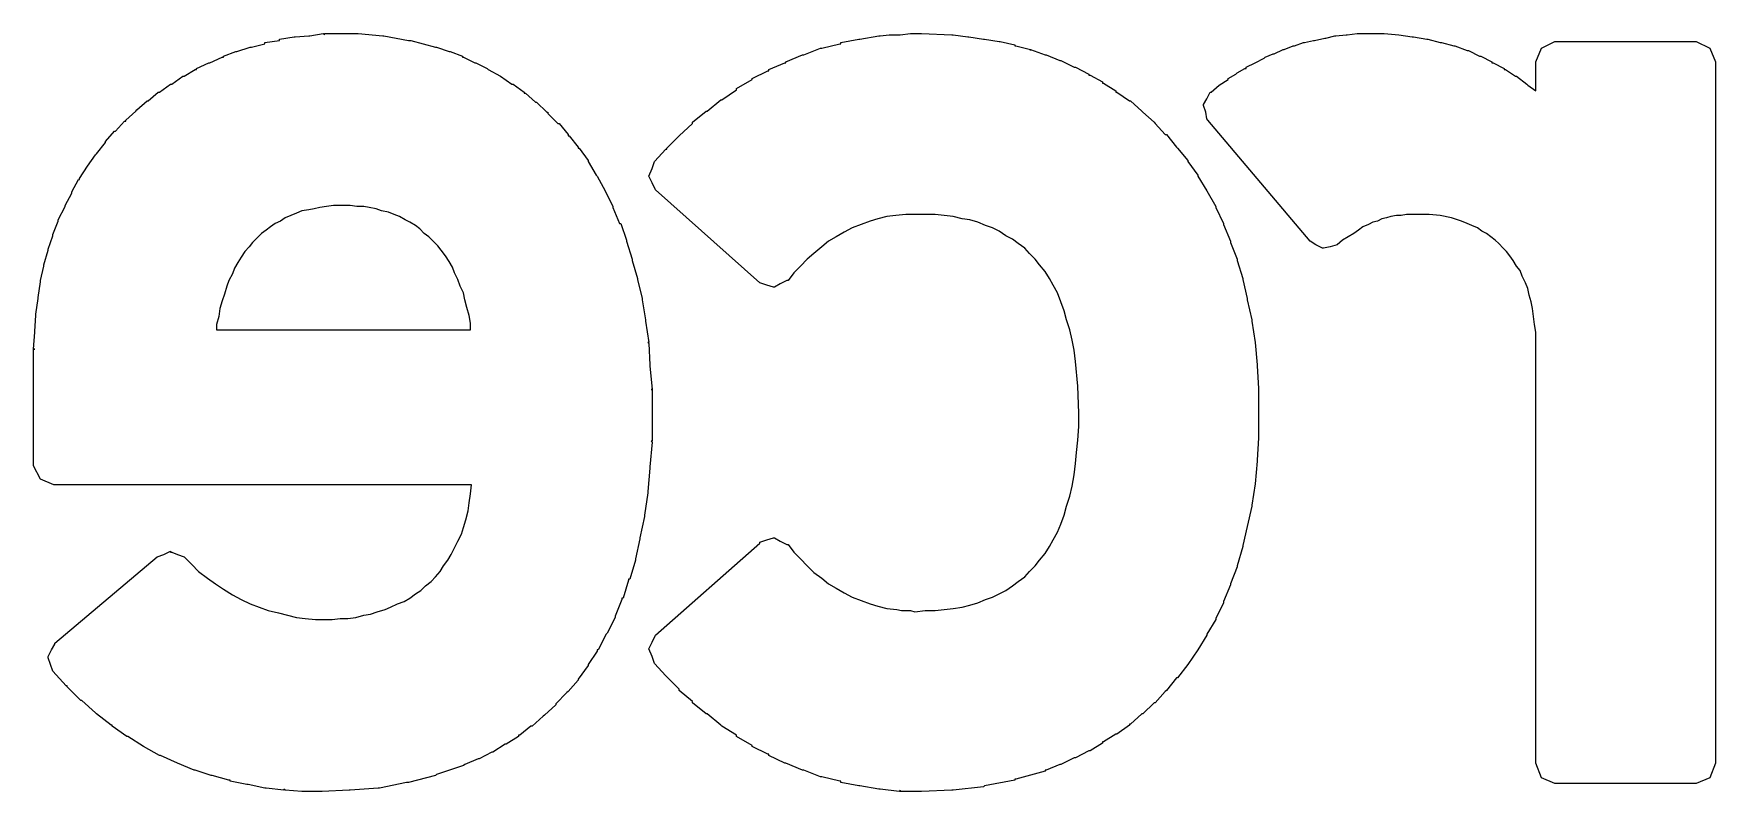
# Model space of a CAD drawing. Extents: x 135.7 to 179.4, y -147.5 to -55.1.
# Drawn here: x 170.798 to 172.296, y -146.516 to -145.841 of the extents above; entities that cross this region are included whole.
import ezdxf

# ---------------------------------------------------------------- set-up
doc = ezdxf.new("R2010")
doc.units = 0
doc.layers.add('BLACK', color=7, linetype='CONTINUOUS')

msp = doc.modelspace()

# ---------------------------------------------------------------- linework, layer by layer
at = {"layer": 'BLACK', "linetype": 'CONTINUOUS'}
for p, q in [((171.017, -145.846), (171.03, -145.844)), ((171.03, -145.844), (171.03, -145.844)), ((171.03, -145.844), (171.031, -145.844)), ((171.031, -145.844), (171.043, -145.843)), ((171.043, -145.843), (171.043, -145.843)), ((171.043, -145.843), (171.044, -145.843)), ((171.044, -145.843), (171.056, -145.841)), ((171.056, -145.841), (171.057, -145.842)), ((171.057, -145.842), (171.057, -145.841)), ((171.057, -145.841), (171.07, -145.841)), ((171.07, -145.841), (171.07, -145.841)), ((171.07, -145.841), (171.071, -145.841)), ((171.071, -145.841), (171.072, -145.841)), ((171.072, -145.841), (171.073, -145.841)), ((171.073, -145.841), (171.074, -145.841)), ((171.074, -145.841), (171.079, -145.841)), ((171.079, -145.841), (171.079, -145.841)), ((171.079, -145.841), (171.079, -145.841)), ((171.079, -145.841), (171.082, -145.841)), ((171.082, -145.841), (171.082, -145.841)), ((171.082, -145.841), (171.084, -145.841)), ((171.082, -145.841), (171.082, -145.841)), ((171.084, -145.841), (171.084, -145.841)), ((171.084, -145.841), (171.084, -145.841)), ((171.084, -145.841), (171.086, -145.841)), ((171.086, -145.841), (171.086, -145.841)), ((171.086, -145.841), (171.087, -145.841)), ((171.087, -145.841), (171.109, -145.843)), ((171.109, -145.843), (171.109, -145.843)), ((171.109, -145.843), (171.11, -145.843)), ((171.11, -145.843), (171.132, -145.847)), ((171.534, -145.846), (171.551, -145.843)), ((171.551, -145.843), (171.551, -145.843)), ((171.551, -145.843), (171.552, -145.843)), ((171.552, -145.843), (171.56, -145.842)), ((171.56, -145.842), (171.56, -145.842)), ((171.56, -145.842), (171.561, -145.842)), ((171.561, -145.842), (171.569, -145.842)), ((171.569, -145.842), (171.57, -145.842)), ((171.57, -145.842), (171.579, -145.841)), ((171.57, -145.842), (171.57, -145.842)), ((171.579, -145.841), (171.579, -145.841)), ((171.579, -145.841), (171.579, -145.841)), ((171.579, -145.841), (171.588, -145.841)), ((171.588, -145.841), (171.589, -145.841)), ((171.588, -145.841), (171.588, -145.841)), ((171.589, -145.841), (171.616, -145.842)), ((171.616, -145.842), (171.616, -145.842)), ((171.616, -145.842), (171.617, -145.842)), ((171.617, -145.842), (171.63, -145.844)), ((171.63, -145.844), (171.631, -145.844)), ((171.631, -145.844), (171.631, -145.844)), ((171.631, -145.844), (171.644, -145.846)), ((171.939, -145.847), (171.948, -145.845)), ((171.948, -145.845), (171.948, -145.845)), ((171.948, -145.845), (171.949, -145.845)), ((171.949, -145.845), (171.957, -145.843)), ((171.957, -145.843), (171.958, -145.843)), ((171.958, -145.843), (171.967, -145.842)), ((171.958, -145.843), (171.958, -145.843)), ((171.967, -145.842), (171.968, -145.842)), ((171.968, -145.842), (171.977, -145.841)), ((171.968, -145.842), (171.968, -145.842)), ((171.977, -145.841), (171.978, -145.841)), ((171.978, -145.841), (171.978, -145.841)), ((171.978, -145.841), (171.987, -145.841)), ((171.987, -145.841), (171.988, -145.841)), ((171.988, -145.841), (171.988, -145.841)), ((171.988, -145.841), (172.001, -145.841)), ((172.001, -145.841), (172.001, -145.841)), ((172.001, -145.841), (172.001, -145.841)), ((172.001, -145.841), (172.014, -145.842)), ((172.014, -145.842), (172.014, -145.842)), ((172.014, -145.842), (172.014, -145.842)), ((172.014, -145.842), (172.026, -145.844)), ((172.026, -145.844), (172.027, -145.844)), ((172.027, -145.844), (172.027, -145.844)), ((172.027, -145.844), (172.039, -145.846)), ((170.967, -145.861), (170.978, -145.857)), ((170.978, -145.857), (170.979, -145.857)), ((170.979, -145.857), (170.991, -145.853)), ((170.979, -145.857), (170.979, -145.857)), ((170.991, -145.853), (170.991, -145.853)), ((170.991, -145.853), (170.992, -145.853)), ((170.992, -145.853), (171.004, -145.85)), ((171.004, -145.849), (171.017, -145.847)), ((171.004, -145.85), (171.004, -145.849)), ((171.004, -145.85), (171.004, -145.85)), ((171.017, -145.847), (171.017, -145.846)), ((171.017, -145.847), (171.017, -145.847)), ((171.132, -145.847), (171.133, -145.847)), ((171.133, -145.847), (171.134, -145.847)), ((171.134, -145.847), (171.145, -145.85)), ((171.145, -145.85), (171.145, -145.85)), ((171.145, -145.85), (171.145, -145.85)), ((171.145, -145.85), (171.156, -145.853)), ((171.156, -145.853), (171.157, -145.853)), ((171.157, -145.853), (171.157, -145.853)), ((171.157, -145.853), (171.168, -145.857)), ((171.168, -145.857), (171.168, -145.857)), ((171.168, -145.857), (171.169, -145.857)), ((171.169, -145.857), (171.18, -145.861)), ((171.468, -145.866), (171.483, -145.86)), ((171.483, -145.86), (171.484, -145.86)), ((171.484, -145.86), (171.499, -145.854)), ((171.484, -145.86), (171.484, -145.86)), ((171.499, -145.854), (171.5, -145.854)), ((171.5, -145.854), (171.516, -145.85)), ((171.5, -145.854), (171.5, -145.854)), ((171.516, -145.85), (171.517, -145.85)), ((171.517, -145.849), (171.533, -145.846)), ((171.517, -145.85), (171.517, -145.849)), ((171.533, -145.846), (171.534, -145.846)), ((171.534, -145.846), (171.534, -145.846)), ((171.644, -145.846), (171.645, -145.846)), ((171.645, -145.846), (171.645, -145.846)), ((171.645, -145.846), (171.658, -145.848)), ((171.658, -145.848), (171.659, -145.848)), ((171.659, -145.848), (171.659, -145.848)), ((171.659, -145.848), (171.672, -145.851)), ((171.672, -145.851), (171.672, -145.852)), ((171.672, -145.852), (171.673, -145.852)), ((171.673, -145.852), (171.686, -145.855)), ((171.686, -145.855), (171.686, -145.856)), ((171.686, -145.856), (171.686, -145.855)), ((171.686, -145.855), (171.699, -145.86)), ((171.699, -145.86), (171.699, -145.86)), ((171.699, -145.86), (171.7, -145.86)), ((171.7, -145.86), (171.712, -145.865)), ((171.895, -145.862), (171.902, -145.859)), ((171.902, -145.859), (171.903, -145.859)), ((171.903, -145.859), (171.911, -145.855)), ((171.903, -145.859), (171.903, -145.859)), ((171.911, -145.855), (171.912, -145.855)), ((171.912, -145.855), (171.92, -145.852)), ((171.912, -145.855), (171.912, -145.855)), ((171.92, -145.852), (171.92, -145.852)), ((171.92, -145.852), (171.921, -145.852)), ((171.921, -145.852), (171.929, -145.849)), ((171.929, -145.849), (171.929, -145.849)), ((171.929, -145.849), (171.93, -145.849)), ((171.93, -145.849), (171.938, -145.847)), ((171.938, -145.847), (171.939, -145.847)), ((171.939, -145.847), (171.939, -145.847)), ((172.039, -145.846), (172.039, -145.846)), ((172.039, -145.846), (172.04, -145.846)), ((172.04, -145.846), (172.051, -145.849)), ((172.051, -145.849), (172.051, -145.849)), ((172.051, -145.849), (172.052, -145.849)), ((172.052, -145.849), (172.063, -145.852)), ((172.063, -145.852), (172.063, -145.852)), ((172.063, -145.852), (172.064, -145.852)), ((172.064, -145.852), (172.075, -145.856)), ((172.075, -145.856), (172.075, -145.856)), ((172.075, -145.856), (172.076, -145.856)), ((172.076, -145.856), (172.086, -145.861)), ((172.136, -145.866), (172.141, -145.854)), ((172.141, -145.854), (172.153, -145.848)), ((172.153, -145.848), (172.279, -145.848)), ((172.279, -145.848), (172.291, -145.854)), ((172.291, -145.854), (172.296, -145.866)), ((170.932, -145.879), (170.942, -145.873)), ((170.942, -145.873), (170.943, -145.873)), ((170.943, -145.872), (170.954, -145.867)), ((170.943, -145.873), (170.943, -145.872)), ((170.954, -145.867), (170.955, -145.867)), ((170.955, -145.867), (170.966, -145.862)), ((170.955, -145.867), (170.955, -145.867)), ((170.966, -145.862), (170.967, -145.862)), ((170.967, -145.862), (170.967, -145.861)), ((171.18, -145.861), (171.18, -145.862)), ((171.18, -145.862), (171.181, -145.862)), ((171.181, -145.862), (171.191, -145.867)), ((171.191, -145.867), (171.192, -145.867)), ((171.192, -145.867), (171.192, -145.867)), ((171.192, -145.867), (171.202, -145.872)), ((171.202, -145.872), (171.203, -145.873)), ((171.203, -145.873), (171.203, -145.873)), ((171.203, -145.873), (171.214, -145.879)), ((171.438, -145.881), (171.452, -145.874)), ((171.452, -145.874), (171.453, -145.874)), ((171.453, -145.873), (171.467, -145.867)), ((171.453, -145.874), (171.453, -145.873)), ((171.467, -145.867), (171.468, -145.867)), ((171.468, -145.867), (171.468, -145.866)), ((171.712, -145.865), (171.713, -145.865)), ((171.713, -145.865), (171.713, -145.865)), ((171.713, -145.865), (171.725, -145.871)), ((171.725, -145.871), (171.725, -145.871)), ((171.725, -145.871), (171.726, -145.871)), ((171.726, -145.871), (171.738, -145.877)), ((171.87, -145.876), (171.877, -145.872)), ((171.877, -145.872), (171.878, -145.872)), ((171.878, -145.871), (171.886, -145.867)), ((171.878, -145.872), (171.878, -145.871)), ((171.886, -145.867), (171.894, -145.863)), ((171.886, -145.867), (171.886, -145.867)), ((171.886, -145.867), (171.886, -145.867)), ((171.894, -145.863), (171.895, -145.862)), ((171.894, -145.863), (171.894, -145.863)), ((172.086, -145.861), (172.086, -145.861)), ((172.086, -145.861), (172.087, -145.861)), ((172.087, -145.861), (172.097, -145.866)), ((172.097, -145.866), (172.097, -145.867)), ((172.097, -145.867), (172.098, -145.867)), ((172.098, -145.867), (172.108, -145.872)), ((172.108, -145.872), (172.108, -145.873)), ((172.108, -145.873), (172.109, -145.873)), ((172.109, -145.873), (172.118, -145.879)), ((172.136, -145.892), (172.136, -145.866)), ((172.296, -145.866), (172.296, -146.491)), ((170.91, -145.893), (170.92, -145.886)), ((170.92, -145.886), (170.92, -145.886)), ((170.92, -145.886), (170.921, -145.886)), ((170.921, -145.886), (170.931, -145.879)), ((170.931, -145.879), (170.932, -145.879)), ((170.932, -145.879), (170.932, -145.879)), ((171.214, -145.879), (171.214, -145.879)), ((171.214, -145.879), (171.214, -145.879)), ((171.214, -145.879), (171.224, -145.886)), ((171.224, -145.886), (171.225, -145.886)), ((171.225, -145.886), (171.225, -145.886)), ((171.225, -145.886), (171.235, -145.893)), ((171.424, -145.89), (171.438, -145.882)), ((171.424, -145.891), (171.424, -145.89)), ((171.438, -145.882), (171.438, -145.881)), ((171.438, -145.882), (171.438, -145.882)), ((171.738, -145.877), (171.738, -145.878)), ((171.738, -145.878), (171.739, -145.878)), ((171.739, -145.878), (171.75, -145.884)), ((171.75, -145.884), (171.75, -145.885)), ((171.75, -145.885), (171.751, -145.885)), ((171.751, -145.885), (171.762, -145.892)), ((171.847, -145.893), (171.854, -145.887)), ((171.854, -145.887), (171.862, -145.882)), ((171.854, -145.887), (171.854, -145.887)), ((171.854, -145.887), (171.854, -145.887)), ((171.862, -145.881), (171.869, -145.877)), ((171.862, -145.882), (171.862, -145.881)), ((171.862, -145.882), (171.862, -145.882)), ((171.869, -145.877), (171.87, -145.876)), ((171.87, -145.876), (171.87, -145.876)), ((172.118, -145.879), (172.119, -145.879)), ((172.119, -145.879), (172.119, -145.879)), ((172.119, -145.879), (172.128, -145.886)), ((172.128, -145.886), (172.128, -145.886)), ((172.128, -145.886), (172.129, -145.887)), ((172.129, -145.887), (172.136, -145.892)), ((170.89, -145.909), (170.899, -145.901)), ((170.899, -145.901), (170.899, -145.901)), ((170.899, -145.901), (170.9, -145.901)), ((170.9, -145.901), (170.909, -145.893)), ((170.909, -145.893), (170.91, -145.893)), ((170.91, -145.893), (170.91, -145.893)), ((171.235, -145.893), (171.235, -145.894)), ((171.235, -145.894), (171.236, -145.894)), ((171.236, -145.894), (171.245, -145.902)), ((171.245, -145.902), (171.246, -145.902)), ((171.246, -145.902), (171.246, -145.902)), ((171.246, -145.902), (171.255, -145.911)), ((171.398, -145.91), (171.41, -145.9)), ((171.41, -145.9), (171.41, -145.9)), ((171.41, -145.9), (171.411, -145.9)), ((171.411, -145.9), (171.424, -145.891)), ((171.424, -145.891), (171.424, -145.891)), ((171.762, -145.892), (171.762, -145.893)), ((171.762, -145.893), (171.763, -145.893)), ((171.763, -145.893), (171.774, -145.901)), ((171.774, -145.901), (171.774, -145.901)), ((171.774, -145.901), (171.775, -145.901)), ((171.775, -145.901), (171.785, -145.91)), ((171.84, -145.904), (171.843, -145.899)), ((171.84, -145.905), (171.84, -145.904)), ((171.842, -145.911), (171.84, -145.905)), ((171.84, -145.905), (171.84, -145.905)), ((171.843, -145.899), (171.846, -145.893)), ((171.846, -145.893), (171.846, -145.893)), ((171.846, -145.893), (171.847, -145.893)), ((170.871, -145.928), (170.879, -145.919)), ((170.879, -145.919), (170.88, -145.919)), ((170.88, -145.918), (170.889, -145.91)), ((170.88, -145.919), (170.88, -145.918)), ((170.889, -145.91), (170.89, -145.909)), ((170.889, -145.91), (170.889, -145.91)), ((171.255, -145.911), (171.256, -145.911)), ((171.256, -145.911), (171.256, -145.912)), ((171.256, -145.912), (171.265, -145.921)), ((171.385, -145.92), (171.397, -145.91)), ((171.385, -145.921), (171.385, -145.92)), ((171.397, -145.91), (171.397, -145.91)), ((171.397, -145.91), (171.398, -145.91)), ((171.785, -145.91), (171.785, -145.91)), ((171.785, -145.91), (171.786, -145.911)), ((171.786, -145.911), (171.796, -145.92)), ((171.796, -145.92), (171.796, -145.92)), ((171.796, -145.92), (171.797, -145.921)), ((171.843, -145.917), (171.842, -145.911)), ((171.844, -145.918), (171.843, -145.917)), ((171.843, -145.917), (171.843, -145.917)), ((171.935, -146.026), (171.844, -145.918)), ((170.862, -145.937), (170.87, -145.928)), ((170.87, -145.928), (170.871, -145.928)), ((170.871, -145.928), (170.871, -145.928)), ((171.265, -145.921), (171.265, -145.921)), ((171.265, -145.921), (171.266, -145.921)), ((171.266, -145.921), (171.274, -145.931)), ((171.274, -145.931), (171.274, -145.932)), ((171.274, -145.932), (171.275, -145.932)), ((171.275, -145.932), (171.283, -145.942)), ((171.362, -145.943), (171.373, -145.932)), ((171.373, -145.932), (171.385, -145.921)), ((171.373, -145.932), (171.373, -145.932)), ((171.373, -145.932), (171.373, -145.932)), ((171.385, -145.921), (171.385, -145.921)), ((171.797, -145.921), (171.806, -145.931)), ((171.806, -145.931), (171.807, -145.931)), ((171.807, -145.931), (171.807, -145.931)), ((171.807, -145.931), (171.816, -145.942)), ((170.846, -145.959), (170.853, -145.949)), ((170.853, -145.949), (170.854, -145.948)), ((170.854, -145.948), (170.862, -145.938)), ((170.854, -145.948), (170.854, -145.948)), ((170.862, -145.938), (170.862, -145.937)), ((170.862, -145.938), (170.862, -145.938)), ((171.283, -145.942), (171.283, -145.943)), ((171.283, -145.943), (171.284, -145.943)), ((171.284, -145.943), (171.292, -145.954)), ((171.351, -145.955), (171.361, -145.944)), ((171.361, -145.944), (171.362, -145.944)), ((171.362, -145.944), (171.362, -145.943)), ((171.816, -145.942), (171.816, -145.942)), ((171.816, -145.942), (171.817, -145.943)), ((171.817, -145.943), (171.826, -145.954)), ((170.839, -145.97), (170.846, -145.959)), ((170.846, -145.959), (170.846, -145.959)), ((170.846, -145.959), (170.846, -145.959)), ((171.292, -145.954), (171.292, -145.955)), ((171.292, -145.955), (171.292, -145.955)), ((171.292, -145.955), (171.299, -145.967)), ((171.346, -145.968), (171.349, -145.961)), ((171.349, -145.961), (171.351, -145.955)), ((171.351, -145.955), (171.351, -145.955)), ((171.351, -145.955), (171.351, -145.955)), ((171.826, -145.954), (171.826, -145.955)), ((171.826, -145.955), (171.826, -145.955)), ((171.826, -145.955), (171.835, -145.967)), ((170.832, -145.982), (170.838, -145.971)), ((170.838, -145.971), (170.839, -145.971)), ((170.839, -145.971), (170.839, -145.97)), ((171.299, -145.967), (171.3, -145.968)), ((171.3, -145.968), (171.3, -145.968)), ((171.3, -145.968), (171.307, -145.981)), ((171.349, -145.974), (171.346, -145.968)), ((171.346, -145.968), (171.346, -145.968)), ((171.346, -145.968), (171.346, -145.968)), ((171.352, -145.98), (171.349, -145.974)), ((171.445, -146.063), (171.352, -145.98)), ((171.352, -145.98), (171.352, -145.98)), ((171.352, -145.98), (171.352, -145.98)), ((171.835, -145.967), (171.835, -145.967)), ((171.835, -145.967), (171.835, -145.968)), ((171.835, -145.968), (171.843, -145.981)), ((170.82, -146.007), (170.826, -145.995)), ((170.826, -145.994), (170.832, -145.983)), ((170.826, -145.995), (170.826, -145.994)), ((170.826, -145.995), (170.826, -145.995)), ((170.832, -145.983), (170.832, -145.982)), ((170.832, -145.982), (170.832, -145.982)), ((171.059, -145.995), (171.053, -145.996)), ((171.065, -145.994), (171.059, -145.995)), ((171.071, -145.994), (171.065, -145.994)), ((171.072, -145.994), (171.071, -145.994)), ((171.073, -145.994), (171.072, -145.994)), ((171.074, -145.994), (171.073, -145.994)), ((171.073, -145.994), (171.073, -145.994)), ((171.073, -145.994), (171.073, -145.994)), ((171.073, -145.994), (171.073, -145.994)), ((171.08, -145.994), (171.074, -145.994)), ((171.086, -145.995), (171.08, -145.994)), ((171.092, -145.995), (171.086, -145.995)), ((171.097, -145.996), (171.092, -145.995)), ((171.307, -145.981), (171.307, -145.981)), ((171.307, -145.981), (171.307, -145.981)), ((171.307, -145.981), (171.314, -145.995)), ((171.314, -145.995), (171.314, -145.995)), ((171.314, -145.995), (171.314, -145.996)), ((171.843, -145.981), (171.843, -145.981)), ((171.843, -145.981), (171.843, -145.981)), ((171.843, -145.981), (171.851, -145.995)), ((171.851, -145.995), (171.851, -145.995)), ((171.851, -145.995), (171.851, -145.996)), ((170.815, -146.02), (170.82, -146.008)), ((170.82, -146.008), (170.82, -146.007)), ((170.82, -146.007), (170.82, -146.007)), ((171.013, -146.01), (171.009, -146.013)), ((171.018, -146.008), (171.013, -146.01)), ((171.022, -146.005), (171.018, -146.008)), ((171.027, -146.003), (171.022, -146.005)), ((171.032, -146.001), (171.027, -146.003)), ((171.037, -145.999), (171.032, -146.001)), ((171.043, -145.998), (171.037, -145.999)), ((171.048, -145.997), (171.043, -145.998)), ((171.053, -145.996), (171.048, -145.997)), ((171.103, -145.997), (171.097, -145.996)), ((171.108, -145.999), (171.103, -145.997)), ((171.114, -146), (171.108, -145.999)), ((171.119, -146.002), (171.114, -146)), ((171.124, -146.004), (171.119, -146.002)), ((171.129, -146.007), (171.124, -146.004)), ((171.133, -146.009), (171.129, -146.007)), ((171.138, -146.012), (171.133, -146.009)), ((171.314, -145.996), (171.32, -146.01)), ((171.32, -146.01), (171.32, -146.01)), ((171.32, -146.01), (171.321, -146.01)), ((171.321, -146.01), (171.326, -146.025)), ((171.543, -146.008), (171.535, -146.011)), ((171.55, -146.006), (171.543, -146.008)), ((171.558, -146.004), (171.55, -146.006)), ((171.566, -146.003), (171.558, -146.004)), ((171.575, -146.002), (171.566, -146.003)), ((171.583, -146.002), (171.575, -146.002)), ((171.601, -146.002), (171.583, -146.002)), ((171.617, -146.004), (171.601, -146.002)), ((171.625, -146.006), (171.617, -146.004)), ((171.632, -146.007), (171.625, -146.006)), ((171.639, -146.009), (171.632, -146.007)), ((171.646, -146.012), (171.639, -146.009)), ((171.851, -145.996), (171.858, -146.01)), ((171.858, -146.01), (171.858, -146.01)), ((171.858, -146.01), (171.858, -146.011)), ((171.991, -146.009), (171.987, -146.011)), ((171.995, -146.008), (171.991, -146.009)), ((171.999, -146.006), (171.995, -146.008)), ((172.003, -146.005), (171.999, -146.006)), ((172.007, -146.004), (172.003, -146.005)), ((172.012, -146.003), (172.007, -146.004)), ((172.016, -146.003), (172.012, -146.003)), ((172.021, -146.002), (172.016, -146.003)), ((172.026, -146.002), (172.021, -146.002)), ((172.031, -146.002), (172.026, -146.002)), ((172.041, -146.002), (172.031, -146.002)), ((172.051, -146.003), (172.041, -146.002)), ((172.061, -146.005), (172.051, -146.003)), ((172.07, -146.008), (172.061, -146.005)), ((172.075, -146.01), (172.07, -146.008)), ((172.079, -146.012), (172.075, -146.01)), ((170.811, -146.033), (170.815, -146.021)), ((170.815, -146.021), (170.815, -146.02)), ((170.815, -146.02), (170.815, -146.02)), ((170.997, -146.023), (170.993, -146.027)), ((171.001, -146.019), (170.997, -146.023)), ((171.005, -146.016), (171.001, -146.019)), ((171.009, -146.013), (171.005, -146.016)), ((171.142, -146.015), (171.138, -146.012)), ((171.146, -146.019), (171.142, -146.015)), ((171.15, -146.022), (171.146, -146.019)), ((171.154, -146.026), (171.15, -146.022)), ((171.326, -146.025), (171.326, -146.026)), ((171.513, -146.022), (171.506, -146.026)), ((171.52, -146.018), (171.513, -146.022)), ((171.527, -146.014), (171.52, -146.018)), ((171.535, -146.011), (171.527, -146.014)), ((171.652, -146.014), (171.646, -146.012)), ((171.658, -146.017), (171.652, -146.014)), ((171.664, -146.021), (171.658, -146.017)), ((171.67, -146.024), (171.664, -146.021)), ((171.675, -146.028), (171.67, -146.024)), ((171.858, -146.011), (171.864, -146.026)), ((171.964, -146.025), (171.959, -146.029)), ((171.969, -146.022), (171.964, -146.025)), ((171.974, -146.019), (171.969, -146.022)), ((171.978, -146.016), (171.974, -146.019)), ((171.982, -146.013), (171.978, -146.016)), ((171.987, -146.011), (171.982, -146.013)), ((172.084, -146.014), (172.079, -146.012)), ((172.088, -146.017), (172.084, -146.014)), ((172.092, -146.019), (172.088, -146.017)), ((172.096, -146.022), (172.092, -146.019)), ((172.1, -146.025), (172.096, -146.022)), ((172.103, -146.028), (172.1, -146.025)), ((170.807, -146.047), (170.811, -146.034)), ((170.811, -146.034), (170.811, -146.033)), ((170.811, -146.034), (170.811, -146.034)), ((170.983, -146.04), (170.98, -146.045)), ((170.986, -146.035), (170.983, -146.04)), ((170.99, -146.031), (170.986, -146.035)), ((170.993, -146.027), (170.99, -146.031)), ((171.158, -146.03), (171.154, -146.026)), ((171.161, -146.034), (171.158, -146.03)), ((171.165, -146.039), (171.161, -146.034)), ((171.168, -146.044), (171.165, -146.039)), ((171.326, -146.026), (171.326, -146.026)), ((171.326, -146.026), (171.331, -146.042)), ((171.493, -146.037), (171.487, -146.042)), ((171.5, -146.031), (171.493, -146.037)), ((171.506, -146.026), (171.5, -146.031)), ((171.681, -146.032), (171.675, -146.028)), ((171.685, -146.037), (171.681, -146.032)), ((171.69, -146.042), (171.685, -146.037)), ((171.864, -146.026), (171.864, -146.026)), ((171.864, -146.026), (171.864, -146.027)), ((171.864, -146.027), (171.87, -146.042)), ((171.94, -146.029), (171.935, -146.026)), ((171.946, -146.032), (171.94, -146.029)), ((171.947, -146.032), (171.946, -146.032)), ((171.946, -146.032), (171.946, -146.032)), ((171.953, -146.031), (171.947, -146.032)), ((171.959, -146.029), (171.953, -146.031)), ((172.107, -146.032), (172.103, -146.028)), ((172.11, -146.035), (172.107, -146.032)), ((172.113, -146.039), (172.11, -146.035)), ((172.116, -146.043), (172.113, -146.039)), ((170.804, -146.061), (170.807, -146.048)), ((170.807, -146.048), (170.807, -146.047)), ((170.807, -146.048), (170.807, -146.048)), ((170.977, -146.05), (170.975, -146.055)), ((170.98, -146.045), (170.977, -146.05)), ((171.171, -146.049), (171.168, -146.044)), ((171.173, -146.054), (171.171, -146.049)), ((171.176, -146.06), (171.173, -146.054)), ((171.331, -146.042), (171.331, -146.042)), ((171.331, -146.042), (171.331, -146.043)), ((171.331, -146.043), (171.336, -146.059)), ((171.475, -146.054), (171.47, -146.061)), ((171.481, -146.048), (171.475, -146.054)), ((171.487, -146.042), (171.481, -146.048)), ((171.694, -146.047), (171.69, -146.042)), ((171.699, -146.053), (171.694, -146.047)), ((171.703, -146.059), (171.699, -146.053)), ((171.87, -146.042), (171.87, -146.043)), ((171.87, -146.043), (171.87, -146.043)), ((171.87, -146.043), (171.875, -146.059)), ((172.119, -146.048), (172.116, -146.043)), ((172.122, -146.052), (172.119, -146.048)), ((172.124, -146.057), (172.122, -146.052)), ((170.802, -146.076), (170.804, -146.062)), ((170.804, -146.062), (170.804, -146.061)), ((170.804, -146.062), (170.804, -146.062)), ((170.97, -146.066), (170.968, -146.073)), ((170.972, -146.061), (170.97, -146.066)), ((170.975, -146.055), (170.972, -146.061)), ((171.178, -146.066), (171.176, -146.06)), ((171.181, -146.072), (171.178, -146.066)), ((171.336, -146.059), (171.336, -146.06)), ((171.336, -146.06), (171.336, -146.06)), ((171.336, -146.06), (171.34, -146.077)), ((171.451, -146.065), (171.445, -146.063)), ((171.445, -146.063), (171.445, -146.063)), ((171.445, -146.063), (171.445, -146.063)), ((171.457, -146.067), (171.451, -146.065)), ((171.458, -146.067), (171.457, -146.067)), ((171.457, -146.067), (171.457, -146.067)), ((171.463, -146.064), (171.458, -146.067)), ((171.469, -146.061), (171.463, -146.064)), ((171.47, -146.061), (171.469, -146.061)), ((171.469, -146.061), (171.469, -146.061)), ((171.706, -146.065), (171.703, -146.059)), ((171.71, -146.072), (171.706, -146.065)), ((171.875, -146.059), (171.875, -146.06)), ((171.875, -146.06), (171.875, -146.06)), ((171.875, -146.06), (171.879, -146.077)), ((172.127, -146.063), (172.124, -146.057)), ((172.129, -146.068), (172.127, -146.063)), ((172.13, -146.074), (172.129, -146.068)), ((170.8, -146.091), (170.802, -146.077)), ((170.802, -146.077), (170.802, -146.076)), ((170.802, -146.076), (170.802, -146.076)), ((170.966, -146.079), (170.964, -146.086)), ((170.968, -146.073), (170.966, -146.079)), ((171.182, -146.078), (171.181, -146.072)), ((171.184, -146.085), (171.182, -146.078)), ((171.34, -146.077), (171.34, -146.078)), ((171.34, -146.078), (171.34, -146.078)), ((171.34, -146.078), (171.343, -146.096)), ((171.713, -146.08), (171.71, -146.072)), ((171.716, -146.088), (171.713, -146.08)), ((171.879, -146.077), (171.879, -146.078)), ((171.879, -146.078), (171.879, -146.078)), ((171.879, -146.078), (171.883, -146.096)), ((172.132, -146.08), (172.13, -146.074)), ((172.133, -146.086), (172.132, -146.08)), ((170.799, -146.106), (170.8, -146.092)), ((170.8, -146.092), (170.8, -146.091)), ((170.8, -146.091), (170.8, -146.091)), ((170.963, -146.093), (170.961, -146.1)), ((170.964, -146.086), (170.963, -146.093)), ((171.186, -146.092), (171.184, -146.085)), ((171.187, -146.099), (171.186, -146.092)), ((171.187, -146.105), (171.187, -146.099)), ((171.343, -146.096), (171.343, -146.097)), ((171.343, -146.097), (171.343, -146.097)), ((171.343, -146.097), (171.346, -146.116)), ((171.718, -146.096), (171.716, -146.088)), ((171.721, -146.105), (171.718, -146.096)), ((171.883, -146.096), (171.883, -146.097)), ((171.883, -146.097), (171.883, -146.097)), ((171.883, -146.097), (171.886, -146.116)), ((172.134, -146.093), (172.133, -146.086)), ((172.135, -146.1), (172.134, -146.093)), ((170.798, -146.122), (170.799, -146.107)), ((170.799, -146.107), (170.799, -146.106)), ((170.799, -146.107), (170.799, -146.107)), ((170.961, -146.1), (170.961, -146.105)), ((170.961, -146.105), (171.187, -146.105)), ((171.723, -146.114), (171.721, -146.105)), ((171.725, -146.123), (171.723, -146.114)), ((172.136, -146.107), (172.135, -146.1)), ((172.136, -146.115), (172.136, -146.107)), ((170.798, -146.226), (170.798, -146.122)), ((170.798, -146.122), (170.799, -146.122)), ((170.799, -146.122), (170.798, -146.122)), ((171.346, -146.116), (171.345, -146.116)), ((171.345, -146.116), (171.346, -146.117)), ((171.346, -146.117), (171.347, -146.136)), ((171.726, -146.133), (171.725, -146.123)), ((171.886, -146.116), (171.886, -146.116)), ((171.886, -146.116), (171.886, -146.116)), ((171.886, -146.116), (171.888, -146.136)), ((172.136, -146.491), (172.136, -146.115)), ((171.347, -146.136), (171.347, -146.137)), ((171.347, -146.137), (171.347, -146.137)), ((171.347, -146.137), (171.349, -146.158)), ((171.728, -146.155), (171.726, -146.133)), ((171.888, -146.136), (171.888, -146.136)), ((171.888, -146.136), (171.888, -146.137)), ((171.888, -146.137), (171.889, -146.157)), ((171.349, -146.158), (171.348, -146.158)), ((171.348, -146.158), (171.349, -146.158)), ((171.349, -146.158), (171.349, -146.18)), ((171.729, -146.179), (171.728, -146.155)), ((171.889, -146.157), (171.889, -146.157)), ((171.889, -146.157), (171.889, -146.158)), ((171.889, -146.158), (171.889, -146.179)), ((171.349, -146.18), (171.349, -146.18)), ((171.349, -146.18), (171.349, -146.181)), ((171.349, -146.181), (171.349, -146.204)), ((171.729, -146.191), (171.729, -146.179)), ((171.889, -146.179), (171.889, -146.179)), ((171.889, -146.179), (171.889, -146.179)), ((171.889, -146.179), (171.889, -146.2)), ((171.349, -146.204), (171.348, -146.204)), ((171.348, -146.204), (171.349, -146.205)), ((171.727, -146.214), (171.728, -146.203)), ((171.728, -146.203), (171.729, -146.191)), ((171.889, -146.201), (171.888, -146.221)), ((171.889, -146.2), (171.889, -146.201)), ((171.889, -146.201), (171.889, -146.201)), ((171.349, -146.205), (171.347, -146.227)), ((171.726, -146.224), (171.727, -146.214)), ((170.804, -146.238), (170.798, -146.226)), ((171.347, -146.228), (171.345, -146.249)), ((171.347, -146.227), (171.347, -146.228)), ((171.347, -146.228), (171.347, -146.228)), ((171.723, -146.244), (171.725, -146.234)), ((171.725, -146.234), (171.726, -146.224)), ((171.888, -146.222), (171.886, -146.242)), ((171.888, -146.221), (171.888, -146.222)), ((171.888, -146.222), (171.888, -146.222)), ((170.816, -146.243), (170.804, -146.238)), ((171.188, -146.243), (170.816, -146.243)), ((171.187, -146.251), (171.188, -146.243)), ((171.345, -146.249), (171.345, -146.25)), ((171.721, -146.253), (171.723, -146.244)), ((171.886, -146.242), (171.883, -146.261)), ((171.886, -146.242), (171.886, -146.242)), ((171.886, -146.242), (171.886, -146.242)), ((171.185, -146.266), (171.186, -146.259)), ((171.186, -146.259), (171.187, -146.251)), ((171.345, -146.25), (171.342, -146.27)), ((171.345, -146.25), (171.345, -146.25)), ((171.716, -146.27), (171.718, -146.262)), ((171.718, -146.262), (171.721, -146.253)), ((171.883, -146.262), (171.879, -146.28)), ((171.883, -146.261), (171.883, -146.261)), ((171.883, -146.261), (171.883, -146.262)), ((171.181, -146.281), (171.183, -146.274)), ((171.183, -146.274), (171.185, -146.266)), ((171.342, -146.271), (171.338, -146.29)), ((171.342, -146.27), (171.342, -146.271)), ((171.342, -146.271), (171.342, -146.271)), ((171.71, -146.285), (171.713, -146.278)), ((171.713, -146.278), (171.716, -146.27)), ((171.173, -146.299), (171.176, -146.293)), ((171.176, -146.293), (171.179, -146.287)), ((171.179, -146.287), (171.181, -146.281)), ((171.338, -146.291), (171.334, -146.309)), ((171.338, -146.29), (171.338, -146.29)), ((171.338, -146.29), (171.338, -146.291)), ((171.445, -146.294), (171.451, -146.292)), ((171.445, -146.295), (171.445, -146.294)), ((171.445, -146.294), (171.445, -146.294)), ((171.451, -146.292), (171.457, -146.29)), ((171.457, -146.29), (171.457, -146.29)), ((171.457, -146.29), (171.458, -146.29)), ((171.458, -146.29), (171.463, -146.293)), ((171.463, -146.293), (171.469, -146.296)), ((171.703, -146.298), (171.706, -146.292)), ((171.706, -146.292), (171.71, -146.285)), ((171.879, -146.28), (171.875, -146.297)), ((171.879, -146.28), (171.879, -146.28)), ((171.879, -146.28), (171.879, -146.28)), ((170.817, -146.384), (170.908, -146.307)), ((170.908, -146.307), (170.914, -146.305)), ((170.914, -146.305), (170.92, -146.302)), ((170.92, -146.302), (170.92, -146.303)), ((170.92, -146.303), (170.921, -146.303)), ((170.921, -146.303), (170.926, -146.305)), ((170.926, -146.305), (170.932, -146.307)), ((170.932, -146.307), (170.939, -146.314)), ((171.167, -146.31), (171.17, -146.305)), ((171.17, -146.305), (171.173, -146.299)), ((171.334, -146.309), (171.334, -146.309)), ((171.334, -146.309), (171.334, -146.31)), ((171.352, -146.377), (171.445, -146.295)), ((171.469, -146.296), (171.469, -146.296)), ((171.469, -146.296), (171.47, -146.296)), ((171.47, -146.296), (171.475, -146.303)), ((171.475, -146.303), (171.481, -146.309)), ((171.481, -146.309), (171.487, -146.315)), ((171.694, -146.31), (171.699, -146.304)), ((171.699, -146.304), (171.703, -146.298)), ((171.875, -146.298), (171.87, -146.315)), ((171.875, -146.297), (171.875, -146.298)), ((171.875, -146.298), (171.875, -146.298)), ((170.939, -146.314), (170.945, -146.32)), ((170.945, -146.32), (170.953, -146.326)), ((171.156, -146.325), (171.16, -146.32)), ((171.16, -146.32), (171.163, -146.315)), ((171.163, -146.315), (171.167, -146.31)), ((171.334, -146.31), (171.329, -146.327)), ((171.487, -146.315), (171.493, -146.321)), ((171.493, -146.321), (171.5, -146.326)), ((171.681, -146.325), (171.685, -146.32)), ((171.685, -146.32), (171.69, -146.315)), ((171.69, -146.315), (171.694, -146.31)), ((171.87, -146.316), (171.864, -146.331)), ((171.87, -146.315), (171.87, -146.315)), ((171.87, -146.315), (171.87, -146.316)), ((170.953, -146.326), (170.96, -146.331)), ((170.96, -146.331), (170.967, -146.336)), ((170.967, -146.336), (170.975, -146.341)), ((171.138, -146.34), (171.143, -146.337)), ((171.143, -146.337), (171.147, -146.333)), ((171.147, -146.333), (171.152, -146.329)), ((171.152, -146.329), (171.156, -146.325)), ((171.328, -146.328), (171.323, -146.344)), ((171.329, -146.327), (171.328, -146.327)), ((171.328, -146.327), (171.328, -146.328)), ((171.5, -146.326), (171.506, -146.331)), ((171.506, -146.331), (171.513, -146.335)), ((171.513, -146.335), (171.52, -146.339)), ((171.52, -146.339), (171.527, -146.343)), ((171.658, -146.34), (171.664, -146.337)), ((171.664, -146.337), (171.67, -146.333)), ((171.67, -146.333), (171.675, -146.329)), ((171.675, -146.329), (171.681, -146.325)), ((171.864, -146.332), (171.858, -146.347)), ((171.864, -146.331), (171.864, -146.331)), ((171.864, -146.331), (171.864, -146.332)), ((170.975, -146.341), (170.983, -146.345)), ((170.983, -146.345), (170.991, -146.349)), ((170.991, -146.349), (170.999, -146.352)), ((170.999, -146.352), (171.007, -146.355)), ((171.104, -146.356), (171.111, -146.354)), ((171.111, -146.354), (171.116, -146.352)), ((171.116, -146.352), (171.122, -146.349)), ((171.122, -146.349), (171.128, -146.347)), ((171.128, -146.347), (171.133, -146.344)), ((171.133, -146.344), (171.138, -146.34)), ((171.322, -146.345), (171.316, -146.36)), ((171.323, -146.344), (171.322, -146.344)), ((171.322, -146.344), (171.322, -146.345)), ((171.527, -146.343), (171.535, -146.346)), ((171.535, -146.346), (171.543, -146.349)), ((171.543, -146.349), (171.55, -146.351)), ((171.55, -146.351), (171.558, -146.353)), ((171.558, -146.353), (171.567, -146.354)), ((171.567, -146.354), (171.571, -146.355)), ((171.601, -146.355), (171.609, -146.354)), ((171.609, -146.354), (171.617, -146.353)), ((171.617, -146.353), (171.625, -146.352)), ((171.625, -146.352), (171.632, -146.35)), ((171.632, -146.35), (171.639, -146.348)), ((171.639, -146.348), (171.646, -146.345)), ((171.646, -146.345), (171.652, -146.343)), ((171.652, -146.343), (171.658, -146.34)), ((171.858, -146.348), (171.851, -146.362)), ((171.858, -146.347), (171.858, -146.347)), ((171.858, -146.347), (171.858, -146.348)), ((171.007, -146.355), (171.016, -146.357)), ((171.016, -146.357), (171.024, -146.359)), ((171.024, -146.359), (171.032, -146.361)), ((171.032, -146.361), (171.04, -146.362)), ((171.04, -146.362), (171.049, -146.363)), ((171.049, -146.363), (171.057, -146.363)), ((171.057, -146.363), (171.064, -146.363)), ((171.064, -146.363), (171.071, -146.362)), ((171.071, -146.362), (171.078, -146.362)), ((171.078, -146.362), (171.085, -146.361)), ((171.085, -146.361), (171.092, -146.359)), ((171.092, -146.359), (171.098, -146.358)), ((171.098, -146.358), (171.104, -146.356)), ((171.316, -146.361), (171.309, -146.375)), ((171.316, -146.36), (171.316, -146.361)), ((171.316, -146.361), (171.316, -146.361)), ((171.571, -146.355), (171.575, -146.355)), ((171.575, -146.355), (171.579, -146.355)), ((171.579, -146.355), (171.583, -146.356)), ((171.583, -146.356), (171.592, -146.355)), ((171.592, -146.355), (171.601, -146.355)), ((171.851, -146.363), (171.843, -146.376)), ((171.851, -146.362), (171.851, -146.362)), ((171.851, -146.362), (171.851, -146.363)), ((170.817, -146.385), (170.817, -146.384)), ((170.817, -146.384), (170.817, -146.384)), ((171.308, -146.376), (171.301, -146.39)), ((171.309, -146.375), (171.308, -146.376)), ((171.308, -146.376), (171.308, -146.376)), ((171.346, -146.389), (171.349, -146.383)), ((171.349, -146.383), (171.352, -146.377)), ((171.352, -146.377), (171.352, -146.377)), ((171.352, -146.377), (171.352, -146.377)), ((171.843, -146.377), (171.835, -146.39)), ((171.843, -146.376), (171.843, -146.376)), ((171.843, -146.376), (171.843, -146.377)), ((170.811, -146.396), (170.814, -146.39)), ((170.811, -146.397), (170.811, -146.396)), ((170.811, -146.396), (170.811, -146.396)), ((170.813, -146.403), (170.811, -146.397)), ((170.814, -146.39), (170.817, -146.385)), ((171.3, -146.391), (171.292, -146.403)), ((171.301, -146.39), (171.3, -146.39)), ((171.3, -146.39), (171.3, -146.391)), ((171.349, -146.396), (171.346, -146.389)), ((171.346, -146.389), (171.346, -146.389)), ((171.346, -146.389), (171.346, -146.389)), ((171.351, -146.402), (171.349, -146.396)), ((171.835, -146.39), (171.826, -146.403)), ((171.835, -146.39), (171.835, -146.39)), ((171.835, -146.39), (171.835, -146.39)), ((170.815, -146.409), (170.813, -146.403)), ((170.827, -146.422), (170.815, -146.409)), ((170.815, -146.409), (170.815, -146.409)), ((170.815, -146.409), (170.815, -146.409)), ((171.292, -146.404), (171.283, -146.416)), ((171.292, -146.403), (171.292, -146.404)), ((171.292, -146.404), (171.292, -146.404)), ((171.361, -146.413), (171.351, -146.402)), ((171.351, -146.402), (171.351, -146.402)), ((171.351, -146.402), (171.351, -146.402)), ((171.362, -146.414), (171.361, -146.413)), ((171.373, -146.425), (171.362, -146.414)), ((171.362, -146.414), (171.362, -146.414)), ((171.826, -146.403), (171.817, -146.415)), ((171.826, -146.403), (171.826, -146.403)), ((171.826, -146.403), (171.826, -146.403)), ((170.828, -146.422), (170.827, -146.422)), ((170.828, -146.423), (170.828, -146.422)), ((170.84, -146.435), (170.828, -146.423)), ((171.273, -146.428), (171.263, -146.438)), ((171.274, -146.427), (171.273, -146.428)), ((171.273, -146.428), (171.273, -146.428)), ((171.283, -146.417), (171.274, -146.427)), ((171.283, -146.416), (171.283, -146.416)), ((171.283, -146.416), (171.283, -146.417)), ((171.373, -146.426), (171.373, -146.425)), ((171.373, -146.425), (171.373, -146.425)), ((171.385, -146.436), (171.373, -146.426)), ((171.806, -146.427), (171.797, -146.437)), ((171.807, -146.426), (171.806, -146.427)), ((171.816, -146.415), (171.807, -146.426)), ((171.807, -146.426), (171.807, -146.426)), ((171.817, -146.415), (171.816, -146.415)), ((171.816, -146.415), (171.816, -146.415)), ((170.841, -146.435), (170.84, -146.435)), ((170.84, -146.435), (170.84, -146.435)), ((170.853, -146.446), (170.841, -146.435)), ((171.263, -146.439), (171.253, -146.448)), ((171.263, -146.438), (171.263, -146.439)), ((171.263, -146.439), (171.263, -146.439)), ((171.385, -146.437), (171.385, -146.436)), ((171.385, -146.436), (171.385, -146.436)), ((171.397, -146.447), (171.385, -146.437)), ((171.796, -146.437), (171.786, -146.447)), ((171.797, -146.437), (171.796, -146.437)), ((171.796, -146.437), (171.796, -146.437)), ((170.854, -146.447), (170.853, -146.446)), ((170.867, -146.457), (170.854, -146.447)), ((170.854, -146.447), (170.854, -146.447)), ((170.868, -146.457), (170.867, -146.457)), ((170.868, -146.458), (170.868, -146.457)), ((170.881, -146.467), (170.868, -146.458)), ((171.241, -146.458), (171.231, -146.466)), ((171.242, -146.458), (171.241, -146.458)), ((171.241, -146.458), (171.241, -146.458)), ((171.252, -146.449), (171.242, -146.458)), ((171.253, -146.448), (171.252, -146.449)), ((171.252, -146.449), (171.252, -146.449)), ((171.398, -146.447), (171.397, -146.447)), ((171.397, -146.447), (171.397, -146.447)), ((171.41, -146.457), (171.398, -146.447)), ((171.411, -146.458), (171.41, -146.457)), ((171.41, -146.457), (171.41, -146.457)), ((171.424, -146.466), (171.411, -146.458)), ((171.774, -146.457), (171.763, -146.465)), ((171.775, -146.456), (171.774, -146.456)), ((171.774, -146.456), (171.774, -146.457)), ((171.785, -146.447), (171.775, -146.456)), ((171.786, -146.447), (171.785, -146.447)), ((171.785, -146.447), (171.785, -146.447)), ((170.882, -146.467), (170.881, -146.467)), ((170.896, -146.476), (170.882, -146.467)), ((170.882, -146.467), (170.882, -146.467)), ((171.218, -146.474), (171.207, -146.481)), ((171.219, -146.474), (171.218, -146.474)), ((171.218, -146.474), (171.218, -146.474)), ((171.23, -146.467), (171.219, -146.474)), ((171.231, -146.466), (171.23, -146.466)), ((171.23, -146.466), (171.23, -146.467)), ((171.424, -146.467), (171.424, -146.466)), ((171.438, -146.475), (171.424, -146.467)), ((171.424, -146.467), (171.424, -146.467)), ((171.75, -146.473), (171.739, -146.48)), ((171.751, -146.472), (171.75, -146.472)), ((171.75, -146.472), (171.75, -146.473)), ((171.762, -146.465), (171.751, -146.472)), ((171.763, -146.465), (171.762, -146.465)), ((171.762, -146.465), (171.762, -146.465)), ((170.91, -146.484), (170.896, -146.476)), ((170.896, -146.476), (170.896, -146.476)), ((170.896, -146.476), (170.896, -146.476)), ((170.911, -146.484), (170.91, -146.484)), ((170.926, -146.491), (170.911, -146.484)), ((170.911, -146.484), (170.911, -146.484)), ((171.194, -146.487), (171.182, -146.492)), ((171.195, -146.487), (171.194, -146.487)), ((171.194, -146.487), (171.194, -146.487)), ((171.206, -146.481), (171.195, -146.487)), ((171.207, -146.481), (171.206, -146.481)), ((171.206, -146.481), (171.206, -146.481)), ((171.438, -146.476), (171.438, -146.475)), ((171.438, -146.475), (171.438, -146.475)), ((171.452, -146.483), (171.438, -146.476)), ((171.453, -146.483), (171.452, -146.483)), ((171.453, -146.484), (171.453, -146.483)), ((171.467, -146.491), (171.453, -146.484)), ((171.725, -146.486), (171.713, -146.492)), ((171.726, -146.486), (171.725, -146.486)), ((171.725, -146.486), (171.725, -146.486)), ((171.738, -146.48), (171.726, -146.486)), ((171.739, -146.48), (171.738, -146.48)), ((171.738, -146.48), (171.738, -146.48)), ((170.941, -146.497), (170.926, -146.491)), ((170.926, -146.491), (170.926, -146.491)), ((170.926, -146.491), (170.926, -146.491)), ((170.942, -146.497), (170.941, -146.497)), ((170.941, -146.497), (170.941, -146.497)), ((170.956, -146.502), (170.942, -146.497)), ((170.957, -146.502), (170.956, -146.502)), ((170.972, -146.506), (170.957, -146.502)), ((170.957, -146.502), (170.957, -146.502)), ((171.156, -146.502), (171.132, -146.508)), ((171.157, -146.501), (171.156, -146.502)), ((171.181, -146.493), (171.157, -146.501)), ((171.157, -146.501), (171.157, -146.501)), ((171.182, -146.492), (171.181, -146.493)), ((171.182, -146.492), (171.182, -146.492)), ((171.468, -146.491), (171.467, -146.491)), ((171.483, -146.497), (171.468, -146.491)), ((171.468, -146.491), (171.468, -146.491)), ((171.484, -146.497), (171.483, -146.497)), ((171.499, -146.503), (171.484, -146.497)), ((171.484, -146.497), (171.484, -146.497)), ((171.5, -146.503), (171.499, -146.503)), ((171.516, -146.507), (171.5, -146.503)), ((171.5, -146.503), (171.5, -146.503)), ((171.699, -146.498), (171.673, -146.505)), ((171.7, -146.497), (171.699, -146.497)), ((171.699, -146.497), (171.699, -146.498)), ((171.712, -146.492), (171.7, -146.497)), ((171.713, -146.492), (171.712, -146.492)), ((171.713, -146.492), (171.713, -146.492)), ((172.141, -146.504), (172.136, -146.491)), ((172.153, -146.509), (172.141, -146.504)), ((172.291, -146.504), (172.279, -146.509)), ((172.296, -146.491), (172.291, -146.504)), ((170.973, -146.506), (170.972, -146.506)), ((170.973, -146.507), (170.973, -146.506)), ((170.988, -146.51), (170.973, -146.507)), ((170.989, -146.51), (170.988, -146.51)), ((171.004, -146.513), (170.989, -146.51)), ((170.989, -146.51), (170.989, -146.51)), ((171.005, -146.513), (171.004, -146.513)), ((171.021, -146.515), (171.005, -146.513)), ((171.005, -146.513), (171.005, -146.513)), ((171.022, -146.515), (171.021, -146.514)), ((171.021, -146.514), (171.021, -146.515)), ((171.037, -146.516), (171.022, -146.515)), ((171.038, -146.516), (171.037, -146.516)), ((171.054, -146.516), (171.038, -146.516)), ((171.038, -146.516), (171.038, -146.516)), ((171.055, -146.516), (171.054, -146.516)), ((171.054, -146.516), (171.054, -146.516)), ((171.079, -146.515), (171.055, -146.516)), ((171.08, -146.515), (171.079, -146.515)), ((171.079, -146.515), (171.079, -146.515)), ((171.105, -146.513), (171.08, -146.515)), ((171.106, -146.513), (171.105, -146.513)), ((171.105, -146.513), (171.105, -146.513)), ((171.13, -146.508), (171.106, -146.513)), ((171.131, -146.508), (171.13, -146.508)), ((171.132, -146.508), (171.131, -146.508)), ((171.517, -146.507), (171.516, -146.507)), ((171.517, -146.508), (171.517, -146.507)), ((171.533, -146.511), (171.517, -146.508)), ((171.534, -146.511), (171.533, -146.511)), ((171.551, -146.514), (171.534, -146.511)), ((171.534, -146.511), (171.534, -146.511)), ((171.552, -146.514), (171.551, -146.514)), ((171.551, -146.514), (171.551, -146.514)), ((171.569, -146.516), (171.552, -146.514)), ((171.57, -146.515), (171.569, -146.516)), ((171.57, -146.516), (171.57, -146.515)), ((171.588, -146.516), (171.57, -146.516)), ((171.589, -146.516), (171.588, -146.516)), ((171.588, -146.516), (171.588, -146.516)), ((171.616, -146.515), (171.589, -146.516)), ((171.617, -146.515), (171.616, -146.515)), ((171.644, -146.512), (171.617, -146.515)), ((171.617, -146.515), (171.617, -146.515)), ((171.645, -146.511), (171.644, -146.512)), ((171.672, -146.506), (171.645, -146.511)), ((171.645, -146.511), (171.645, -146.511)), ((171.673, -146.505), (171.672, -146.505)), ((171.672, -146.505), (171.672, -146.506)), ((172.279, -146.509), (172.153, -146.509))]:
    msp.add_line(p, q, dxfattribs=at)

doc.saveas('drawing.dxf')
